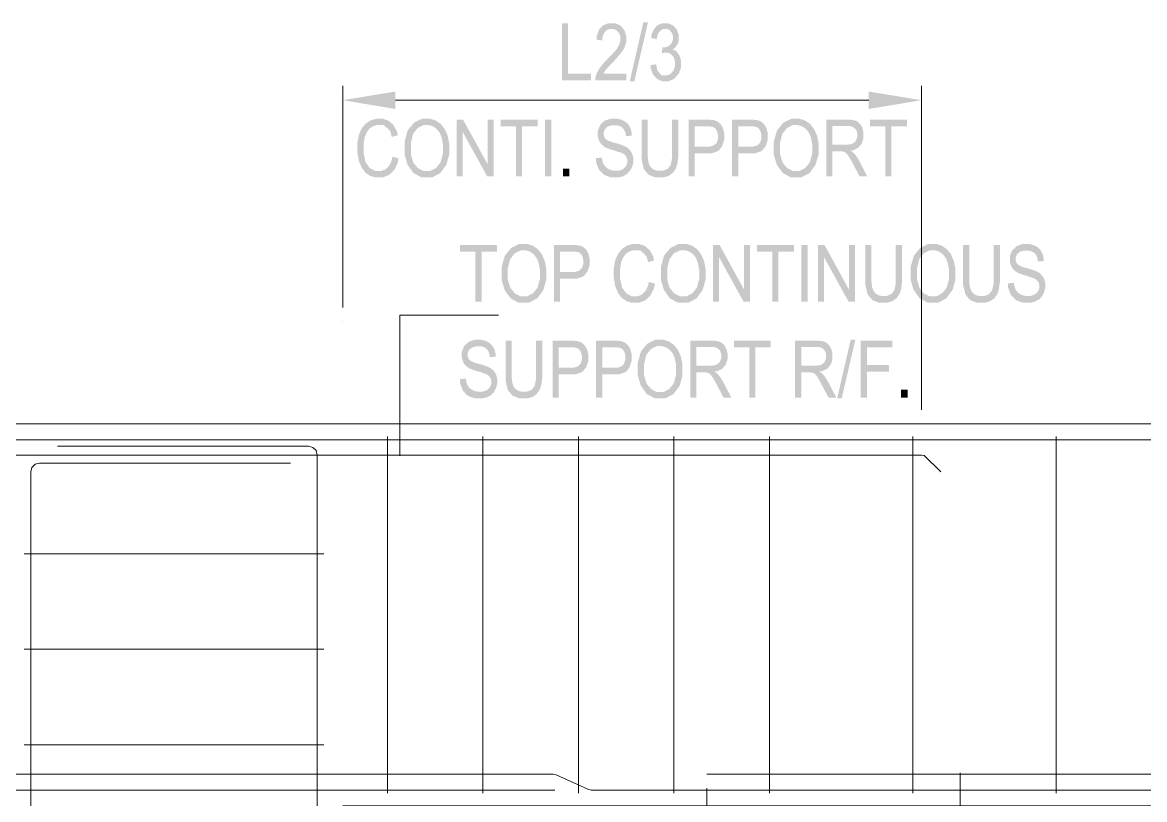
# Model space of a CAD drawing. Header units: millimetres. Extents: x 51.5 to 74.8, y 0.8 to 17.2.
# Drawn here: x 70.633 to 71.887, y 10.468 to 11.337 of the extents above; entities that cross this region are included whole.
import ezdxf

# ---------------------------------------------------------------- set-up
doc = ezdxf.new("R2010")
doc.units = ezdxf.units.MM
doc.layers.add('PDF_Geomertry', color=7, linetype='Continuous')
doc.layers.add('PDF_Solid Fills', color=7, linetype='Continuous')

msp = doc.modelspace()

# ---------------------------------------------------------------- hatches: boundary and pattern name
at = {"layer": 'PDF_Solid Fills', "transparency": 33554559}
for points in [[(71.2357, 11.2724), (71.2357, 11.3361), (71.2425, 11.3361), (71.2425, 11.2799), (71.2683, 11.2799), (71.2683, 11.2724)], [(71.3076, 11.2799), (71.3076, 11.2724), (71.2732, 11.2724), (71.273, 11.2748), (71.2744, 11.2798), (71.2759, 11.2827), (71.2773, 11.2855), (71.2826, 11.2922), (71.2865, 11.2961), (71.2909, 11.3005), (71.2969, 11.3073), (71.2983, 11.3098), (71.2997, 11.3123), (71.3011, 11.3168), (71.3011, 11.319), (71.3011, 11.3213), (71.2995, 11.3254), (71.2982, 11.3269), (71.2968, 11.3284), (71.2933, 11.3299), (71.2912, 11.3299), (71.289, 11.3299), (71.2852, 11.3283), (71.2838, 11.3266), (71.2825, 11.3249), (71.2809, 11.3202), (71.2809, 11.317), (71.2744, 11.3179), (71.2747, 11.3224), (71.2773, 11.3294), (71.2795, 11.3318), (71.2818, 11.334), (71.2877, 11.3363), (71.2913, 11.3363), (71.2954, 11.3363), (71.3013, 11.3336), (71.3034, 11.3309), (71.3055, 11.3283), (71.3076, 11.3222), (71.3076, 11.3187), (71.3076, 11.3156), (71.3059, 11.3098), (71.3044, 11.307), (71.3027, 11.3043), (71.2966, 11.2969), (71.2922, 11.2922), (71.2893, 11.2893), (71.2857, 11.2854), (71.2848, 11.2843), (71.284, 11.2831), (71.2826, 11.2811), (71.282, 11.2799)], [(71.3347, 11.2894), (71.3411, 11.2904), (71.342, 11.2841), (71.347, 11.2779), (71.3512, 11.2779), (71.3533, 11.2779), (71.3572, 11.2797), (71.3587, 11.2815), (71.3604, 11.2834), (71.362, 11.2881), (71.362, 11.2912), (71.362, 11.294), (71.3605, 11.2984), (71.359, 11.3001), (71.3576, 11.3018), (71.354, 11.3034), (71.3518, 11.3034), (71.3509, 11.3034), (71.3486, 11.303), (71.3473, 11.3026), (71.348, 11.3094), (71.349, 11.3094), (71.3513, 11.3094), (71.3552, 11.3108), (71.3568, 11.3123), (71.3582, 11.3137), (71.3597, 11.3176), (71.3597, 11.3199), (71.3597, 11.3223), (71.3584, 11.3258), (71.3572, 11.3272), (71.3559, 11.3286), (71.353, 11.3299), (71.3512, 11.3299), (71.3493, 11.3299), (71.3462, 11.3284), (71.345, 11.327), (71.3437, 11.3256), (71.342, 11.3213), (71.3416, 11.3184), (71.3354, 11.3198), (71.3359, 11.324), (71.3387, 11.3301), (71.3408, 11.3322), (71.3429, 11.3343), (71.348, 11.3363), (71.3511, 11.3363), (71.3543, 11.3363), (71.3595, 11.334), (71.3618, 11.3316), (71.364, 11.3293), (71.3662, 11.3234), (71.3662, 11.3198), (71.3662, 11.3177), (71.3654, 11.3138), (71.3644, 11.3122), (71.3634, 11.3105), (71.3608, 11.3079), (71.3591, 11.3069), (71.3607, 11.3065), (71.3633, 11.3051), (71.3643, 11.3041), (71.3652, 11.3031), (71.3669, 11.3004), (71.3676, 11.2987), (71.3682, 11.297), (71.3688, 11.2933), (71.3688, 11.2913), (71.3688, 11.2869), (71.3662, 11.2798), (71.3636, 11.277), (71.3611, 11.2741), (71.3548, 11.2713), (71.3513, 11.2713), (71.3479, 11.2713), (71.3423, 11.2738), (71.34, 11.2762), (71.3376, 11.2787), (71.335, 11.2852)], [(71.0462, 11.1872), (71.0532, 11.1851), (71.052, 11.1797), (71.048, 11.1718), (71.0451, 11.1691), (71.0422, 11.1665), (71.0352, 11.1638), (71.0311, 11.1638), (71.0275, 11.1638), (71.0213, 11.1656), (71.0187, 11.1673), (71.0162, 11.1691), (71.0119, 11.1748), (71.0102, 11.1787), (71.0087, 11.1826), (71.007, 11.1918), (71.007, 11.1972), (71.007, 11.2023), (71.0087, 11.2112), (71.0102, 11.2148), (71.0119, 11.2186), (71.0163, 11.224), (71.0191, 11.2258), (71.022, 11.2277), (71.0283, 11.2295), (71.0316, 11.2295), (71.0355, 11.2295), (71.0419, 11.2272), (71.0447, 11.2248), (71.0473, 11.2226), (71.0512, 11.2156), (71.0523, 11.2111), (71.0455, 11.2091), (71.0437, 11.2158), (71.0368, 11.2223), (71.0315, 11.2223), (71.029, 11.2223), (71.0244, 11.2211), (71.0225, 11.2197), (71.0205, 11.2184), (71.0175, 11.2143), (71.0163, 11.2113), (71.0152, 11.2086), (71.0141, 11.2015), (71.0141, 11.1972), (71.0141, 11.1906), (71.0163, 11.1808), (71.0187, 11.1776), (71.0209, 11.1743), (71.0272, 11.1711), (71.0309, 11.1711), (71.0338, 11.1711), (71.0387, 11.173), (71.0407, 11.1749), (71.0427, 11.177), (71.0455, 11.1831)], [(71.1182, 11.1649), (71.1182, 11.2284), (71.1252, 11.2284), (71.1527, 11.1786), (71.1527, 11.2284), (71.1593, 11.2284), (71.1593, 11.1649), (71.1522, 11.1649), (71.1248, 11.2147), (71.1248, 11.1649)], [(71.1843, 11.1649), (71.1843, 11.2209), (71.1672, 11.2209), (71.1672, 11.2284), (71.2084, 11.2284), (71.2084, 11.2209), (71.1912, 11.2209), (71.1912, 11.1649)], [(71.2738, 11.1854), (71.2804, 11.1861), (71.2807, 11.1834), (71.2818, 11.1794), (71.2827, 11.1779), (71.2837, 11.1765), (71.2863, 11.1741), (71.288, 11.1731), (71.2897, 11.1723), (71.2936, 11.1713), (71.2957, 11.1713), (71.2988, 11.1713), (71.3036, 11.1729), (71.3052, 11.1744), (71.307, 11.1759), (71.3087, 11.1798), (71.3087, 11.1822), (71.3087, 11.1837), (71.308, 11.1861), (71.3075, 11.1872), (71.3068, 11.1881), (71.305, 11.1899), (71.3037, 11.1906), (71.3025, 11.1913), (71.297, 11.1931), (71.2929, 11.1944), (71.2893, 11.1954), (71.284, 11.1976), (71.2825, 11.1987), (71.2809, 11.1998), (71.2784, 11.2026), (71.2776, 11.2044), (71.2768, 11.2061), (71.2758, 11.2099), (71.2758, 11.212), (71.2758, 11.2159), (71.2783, 11.2222), (71.2808, 11.2247), (71.2833, 11.2272), (71.2901, 11.2295), (71.2943, 11.2295), (71.2972, 11.2295), (71.3023, 11.2284), (71.3044, 11.2273), (71.3066, 11.2261), (71.31, 11.2229), (71.3112, 11.2206), (71.3125, 11.2186), (71.3137, 11.2134), (71.3137, 11.2106), (71.3072, 11.2099), (71.3069, 11.213), (71.3051, 11.2176), (71.3034, 11.2191), (71.3019, 11.2206), (71.2973, 11.2222), (71.2945, 11.2222), (71.2915, 11.2222), (71.287, 11.2208), (71.2855, 11.2195), (71.284, 11.2181), (71.2825, 11.2148), (71.2825, 11.2127), (71.2825, 11.2108), (71.2836, 11.2079), (71.2847, 11.2068), (71.2858, 11.2056), (71.2909, 11.2036), (71.2948, 11.2024), (71.2987, 11.2015), (71.3041, 11.1995), (71.3058, 11.1988), (71.3082, 11.1976), (71.3118, 11.1944), (71.313, 11.1924), (71.3141, 11.1905), (71.3154, 11.1858), (71.3154, 11.183), (71.3154, 11.1802), (71.3141, 11.1752), (71.3127, 11.173), (71.3115, 11.1708), (71.308, 11.1673), (71.3058, 11.1662), (71.3037, 11.1649), (71.2983, 11.1638), (71.2952, 11.1638), (71.2904, 11.1638), (71.2827, 11.1668), (71.2798, 11.1697), (71.2769, 11.1726), (71.274, 11.1804)], [(71.3588, 11.2284), (71.3657, 11.2284), (71.3657, 11.1918), (71.3657, 11.1872), (71.3648, 11.1795), (71.3638, 11.1766), (71.363, 11.1736), (71.3597, 11.169), (71.3573, 11.1672), (71.355, 11.1655), (71.349, 11.1638), (71.3452, 11.1638), (71.3401, 11.1638), (71.3325, 11.1669), (71.3298, 11.1699), (71.3273, 11.173), (71.3247, 11.184), (71.3247, 11.1918), (71.3247, 11.2284), (71.3316, 11.2284), (71.3316, 11.1918), (71.3316, 11.1874), (71.3323, 11.1812), (71.3329, 11.1793), (71.3336, 11.1773), (71.3358, 11.1744), (71.3373, 11.1734), (71.3388, 11.1724), (71.3426, 11.1713), (71.3448, 11.1713), (71.3484, 11.1713), (71.3538, 11.1734), (71.3555, 11.1755), (71.3572, 11.1776), (71.3588, 11.1858), (71.3588, 11.1918)], [(71.597, 11.1649), (71.597, 11.2209), (71.5798, 11.2209), (71.5798, 11.2284), (71.6212, 11.2284), (71.6212, 11.2209), (71.604, 11.2209), (71.604, 11.1649)], [(71.139, 11.0248), (71.139, 11.0809), (71.1218, 11.0809), (71.1218, 11.0884), (71.1632, 11.0884), (71.1632, 11.0809), (71.1459, 11.0809), (71.1459, 11.0248)], [(71.3327, 11.047), (71.3397, 11.0449), (71.3386, 11.0397), (71.3345, 11.0316), (71.3316, 11.029), (71.3287, 11.0263), (71.3218, 11.0237), (71.3176, 11.0237), (71.314, 11.0237), (71.3079, 11.0255), (71.3052, 11.0273), (71.3027, 11.029), (71.2984, 11.0347), (71.2968, 11.0386), (71.2952, 11.0424), (71.2936, 11.0518), (71.2936, 11.057), (71.2936, 11.0623), (71.2952, 11.0712), (71.2968, 11.0748), (71.2984, 11.0784), (71.3029, 11.084), (71.3057, 11.0858), (71.3086, 11.0876), (71.3148, 11.0895), (71.3182, 11.0895), (71.322, 11.0895), (71.3284, 11.0872), (71.3312, 11.0848), (71.3338, 11.0824), (71.3377, 11.0755), (71.3388, 11.0711), (71.332, 11.0691), (71.3302, 11.0756), (71.3233, 11.0823), (71.318, 11.0823), (71.3155, 11.0823), (71.3109, 11.0809), (71.309, 11.0797), (71.307, 11.0783), (71.304, 11.0741), (71.3029, 11.0713), (71.3018, 11.0686), (71.3007, 11.0613), (71.3007, 11.057), (71.3007, 11.0505), (71.3029, 11.0408), (71.3052, 11.0374), (71.3075, 11.0343), (71.3137, 11.0309), (71.3175, 11.0309), (71.3204, 11.0309), (71.3252, 11.0329), (71.3272, 11.0349), (71.3293, 11.0369), (71.332, 11.043)], [(71.4047, 11.0248), (71.4047, 11.0884), (71.4118, 11.0884), (71.4393, 11.0384), (71.4393, 11.0884), (71.4458, 11.0884), (71.4458, 11.0248), (71.4387, 11.0248), (71.4113, 11.0747), (71.4113, 11.0248)], [(71.4708, 11.0248), (71.4708, 11.0809), (71.4537, 11.0809), (71.4537, 11.0884), (71.495, 11.0884), (71.495, 11.0809), (71.4777, 11.0809), (71.4777, 11.0248)], [(71.522, 11.0248), (71.522, 11.0884), (71.5291, 11.0884), (71.5565, 11.0384), (71.5565, 11.0884), (71.5632, 11.0884), (71.5632, 11.0248), (71.5561, 11.0248), (71.5286, 11.0747), (71.5286, 11.0248)], [(71.6088, 11.0884), (71.6158, 11.0884), (71.6158, 11.0516), (71.6158, 11.047), (71.6148, 11.0395), (71.614, 11.0365), (71.613, 11.0336), (71.6098, 11.0288), (71.6075, 11.0272), (71.6051, 11.0255), (71.599, 11.0237), (71.5954, 11.0237), (71.5902, 11.0237), (71.5825, 11.0268), (71.58, 11.0299), (71.5773, 11.033), (71.5748, 11.0438), (71.5748, 11.0516), (71.5748, 11.0884), (71.5816, 11.0884), (71.5816, 11.0518), (71.5816, 11.0474), (71.5823, 11.0412), (71.583, 11.0393), (71.5837, 11.0373), (71.5859, 11.0344), (71.5875, 11.0333), (71.589, 11.0323), (71.5926, 11.0313), (71.5948, 11.0313), (71.5986, 11.0313), (71.6038, 11.0334), (71.6055, 11.0355), (71.6072, 11.0376), (71.6088, 11.0456), (71.6088, 11.0518)], [(71.7182, 11.0884), (71.7251, 11.0884), (71.7251, 11.0516), (71.7251, 11.047), (71.7241, 11.0395), (71.7233, 11.0365), (71.7223, 11.0336), (71.7191, 11.0288), (71.7168, 11.0272), (71.7143, 11.0255), (71.7083, 11.0237), (71.7047, 11.0237), (71.6995, 11.0237), (71.6918, 11.0268), (71.6891, 11.0299), (71.6866, 11.033), (71.684, 11.0438), (71.684, 11.0516), (71.684, 11.0884), (71.6909, 11.0884), (71.6909, 11.0518), (71.6909, 11.0474), (71.6916, 11.0412), (71.6923, 11.0393), (71.693, 11.0373), (71.6951, 11.0344), (71.6966, 11.0333), (71.6982, 11.0323), (71.7019, 11.0313), (71.7041, 11.0313), (71.7079, 11.0313), (71.7132, 11.0334), (71.7148, 11.0355), (71.7165, 11.0376), (71.7182, 11.0456), (71.7182, 11.0518)], [(71.7343, 11.0454), (71.7408, 11.0461), (71.7411, 11.0434), (71.7423, 11.0393), (71.7432, 11.0379), (71.7441, 11.0363), (71.7468, 11.034), (71.7484, 11.0331), (71.7502, 11.0322), (71.754, 11.0313), (71.7562, 11.0313), (71.7593, 11.0313), (71.764, 11.0329), (71.7658, 11.0343), (71.7675, 11.0358), (71.7691, 11.0398), (71.7691, 11.0422), (71.7691, 11.0436), (71.7686, 11.0461), (71.7679, 11.047), (71.7673, 11.0481), (71.7654, 11.0498), (71.7641, 11.0505), (71.7629, 11.0512), (71.7576, 11.053), (71.7534, 11.0543), (71.7497, 11.0554), (71.7444, 11.0576), (71.7429, 11.0587), (71.7413, 11.0598), (71.7388, 11.0626), (71.738, 11.0643), (71.7372, 11.0659), (71.7363, 11.0698), (71.7363, 11.0719), (71.7363, 11.0758), (71.7388, 11.0822), (71.7413, 11.0845), (71.7438, 11.087), (71.7505, 11.0895), (71.7547, 11.0895), (71.7576, 11.0895), (71.7627, 11.0883), (71.765, 11.0872), (71.767, 11.0861), (71.7705, 11.0827), (71.7716, 11.0806), (71.7729, 11.0784), (71.7741, 11.0734), (71.7743, 11.0705), (71.7676, 11.0698), (71.7673, 11.073), (71.7655, 11.0776), (71.7638, 11.0791), (71.7623, 11.0805), (71.7579, 11.082), (71.755, 11.082), (71.752, 11.082), (71.7476, 11.0808), (71.7461, 11.0794), (71.7444, 11.0781), (71.7429, 11.0747), (71.7429, 11.0726), (71.7429, 11.0706), (71.744, 11.0677), (71.7452, 11.0666), (71.7463, 11.0656), (71.7513, 11.0634), (71.7554, 11.0624), (71.7593, 11.0613), (71.7647, 11.0595), (71.7662, 11.0587), (71.7686, 11.0576), (71.7722, 11.0544), (71.7734, 11.0523), (71.7747, 11.0504), (71.7758, 11.0456), (71.7758, 11.0429), (71.7758, 11.0401), (71.7745, 11.0352), (71.7733, 11.0329), (71.772, 11.0306), (71.7686, 11.0273), (71.7663, 11.0261), (71.7641, 11.0249), (71.7588, 11.0237), (71.7557, 11.0237), (71.7509, 11.0237), (71.7432, 11.0266), (71.7402, 11.0295), (71.7375, 11.0324), (71.7344, 11.0404)], [(71.1218, 10.9383), (71.1283, 10.939), (71.1286, 10.9363), (71.1298, 10.9322), (71.1307, 10.9308), (71.1316, 10.9293), (71.1343, 10.9269), (71.1359, 10.9261), (71.1377, 10.9251), (71.1415, 10.9243), (71.1437, 10.9243), (71.1468, 10.9243), (71.1515, 10.9258), (71.1533, 10.9273), (71.155, 10.9288), (71.1566, 10.9327), (71.1566, 10.9351), (71.1566, 10.9365), (71.1561, 10.939), (71.1554, 10.9401), (71.1548, 10.9411), (71.1529, 10.9429), (71.1516, 10.9434), (71.1504, 10.9441), (71.1451, 10.9461), (71.1409, 10.9472), (71.1372, 10.9483), (71.1319, 10.9505), (71.1304, 10.9516), (71.1288, 10.9527), (71.1263, 10.9555), (71.1255, 10.9572), (71.1247, 10.959), (71.1238, 10.9627), (71.1238, 10.9649), (71.1238, 10.9688), (71.1263, 10.9751), (71.1288, 10.9776), (71.1313, 10.9799), (71.138, 10.9824), (71.1422, 10.9824), (71.1451, 10.9824), (71.1502, 10.9813), (71.1525, 10.9801), (71.1545, 10.979), (71.158, 10.9756), (71.1591, 10.9736), (71.1604, 10.9715), (71.1616, 10.9663), (71.1618, 10.9634), (71.1551, 10.9629), (71.1548, 10.9659), (71.153, 10.9705), (71.1513, 10.972), (71.1498, 10.9736), (71.1454, 10.9749), (71.1425, 10.9749), (71.1395, 10.9749), (71.1351, 10.9737), (71.1336, 10.9723), (71.1319, 10.9711), (71.1304, 10.9677), (71.1304, 10.9656), (71.1304, 10.9637), (71.1315, 10.9606), (71.1327, 10.9597), (71.1338, 10.9586), (71.1388, 10.9565), (71.1429, 10.9554), (71.1468, 10.9543), (71.1522, 10.9524), (71.1537, 10.9518), (71.1561, 10.9505), (71.1597, 10.9473), (71.1609, 10.9454), (71.1622, 10.9433), (71.1633, 10.9386), (71.1633, 10.9358), (71.1633, 10.9331), (71.162, 10.9281), (71.1608, 10.9259), (71.1595, 10.9236), (71.1561, 10.9202), (71.1538, 10.919), (71.1516, 10.9179), (71.1463, 10.9168), (71.1432, 10.9168), (71.1384, 10.9168), (71.1307, 10.9195), (71.1277, 10.9224), (71.125, 10.9254), (71.1219, 10.9333)], [(71.2068, 10.9813), (71.2137, 10.9813), (71.2137, 10.9447), (71.2137, 10.9399), (71.2127, 10.9324), (71.2119, 10.9294), (71.2109, 10.9265), (71.2077, 10.9219), (71.2054, 10.9201), (71.203, 10.9184), (71.1969, 10.9168), (71.1933, 10.9168), (71.1882, 10.9168), (71.1804, 10.9198), (71.1779, 10.9229), (71.1752, 10.9259), (71.1727, 10.9368), (71.1727, 10.9447), (71.1727, 10.9813), (71.1795, 10.9813), (71.1795, 10.9447), (71.1795, 10.9404), (71.1802, 10.9341), (71.1809, 10.9322), (71.1816, 10.9302), (71.1838, 10.9273), (71.1854, 10.9263), (71.1869, 10.9252), (71.1905, 10.9243), (71.1927, 10.9243), (71.1965, 10.9243), (71.2018, 10.9263), (71.2034, 10.9284), (71.2051, 10.9305), (71.2068, 10.9386), (71.2068, 10.9447)], [(71.445, 10.9177), (71.445, 10.9738), (71.4279, 10.9738), (71.4279, 10.9813), (71.4691, 10.9813), (71.4691, 10.9738), (71.4519, 10.9738), (71.4519, 10.9177)], [(71.5697, 10.9177), (71.5697, 10.9813), (71.6048, 10.9813), (71.6048, 10.9738), (71.5766, 10.9738), (71.5766, 10.9541), (71.6011, 10.9541), (71.6011, 10.9466), (71.5766, 10.9466), (71.5766, 10.9177)]]:
    msp.add_hatch(color=256, dxfattribs=at).paths.add_polyline_path(points)
h = msp.add_hatch(color=256, dxfattribs=at)
h.paths.add_polyline_path([(71.0598, 11.1958), (71.0598, 11.204), (71.0633, 11.2165), (71.0669, 11.2208), (71.0705, 11.2252), (71.0794, 11.2295), (71.0848, 11.2295), (71.0882, 11.2295), (71.0945, 11.2276), (71.0973, 11.2256), (71.1002, 11.2237), (71.1047, 11.218), (71.1063, 11.2143), (71.108, 11.2106), (71.1097, 11.2018), (71.1097, 11.1966), (71.1097, 11.1895), (71.1065, 11.178), (71.1033, 11.1736), (71.0997, 11.1687), (71.0905, 11.1638), (71.0847, 11.1638), (71.079, 11.1638), (71.0697, 11.1688), (71.0662, 11.1738), (71.063, 11.1784), (71.0598, 11.1894)])
h.paths.add_polyline_path([(71.0669, 11.1958), (71.0669, 11.1898), (71.0694, 11.1808), (71.072, 11.1774), (71.0747, 11.1743), (71.0809, 11.1711), (71.0847, 11.1711), (71.0884, 11.1711), (71.0948, 11.1743), (71.0975, 11.1776), (71.1001, 11.1808), (71.1026, 11.1905), (71.1026, 11.1968), (71.1026, 11.2009), (71.1013, 11.2083), (71.1, 11.2115), (71.099, 11.214), (71.0958, 11.2179), (71.0938, 11.2194), (71.0918, 11.2209), (71.0872, 11.2223), (71.0848, 11.2223), (71.0809, 11.2223), (71.0744, 11.2191), (71.0719, 11.2159), (71.0694, 11.2126), (71.0669, 11.2026)])
h = msp.add_hatch(color=256, dxfattribs=at)
h.paths.add_polyline_path([(71.3773, 11.1649), (71.3773, 11.2284), (71.3969, 11.2284), (71.4004, 11.2284), (71.4055, 11.2279), (71.4072, 11.2273), (71.4094, 11.2265), (71.413, 11.2234), (71.4144, 11.2212), (71.4157, 11.2188), (71.417, 11.2134), (71.417, 11.2102), (71.417, 11.2059), (71.4148, 11.1988), (71.4127, 11.1962), (71.4105, 11.1934), (71.4029, 11.1908), (71.3976, 11.1908), (71.3841, 11.1908), (71.3841, 11.1649)])
h.paths.add_polyline_path([(71.3841, 11.1983), (71.3977, 11.1983), (71.4009, 11.1983), (71.4055, 11.1997), (71.407, 11.2011), (71.4086, 11.2026), (71.41, 11.2069), (71.41, 11.2098), (71.41, 11.2118), (71.4093, 11.2149), (71.4086, 11.2163), (71.4079, 11.2176), (71.4061, 11.2195), (71.405, 11.2199), (71.404, 11.2205), (71.4002, 11.2209), (71.3976, 11.2209), (71.3841, 11.2209)])
h = msp.add_hatch(color=256, dxfattribs=at)
h.paths.add_polyline_path([(71.4258, 11.1649), (71.4258, 11.2284), (71.4455, 11.2284), (71.449, 11.2284), (71.4541, 11.2279), (71.4558, 11.2273), (71.458, 11.2265), (71.4616, 11.2234), (71.4629, 11.2212), (71.4643, 11.2188), (71.4657, 11.2134), (71.4657, 11.2102), (71.4657, 11.2059), (71.4634, 11.1988), (71.4612, 11.1962), (71.459, 11.1934), (71.4515, 11.1908), (71.4461, 11.1908), (71.4327, 11.1908), (71.4327, 11.1649)])
h.paths.add_polyline_path([(71.4327, 11.1983), (71.4462, 11.1983), (71.4494, 11.1983), (71.4541, 11.1997), (71.4557, 11.2011), (71.457, 11.2026), (71.4586, 11.2069), (71.4586, 11.2098), (71.4586, 11.2118), (71.4579, 11.2149), (71.457, 11.2163), (71.4563, 11.2176), (71.4547, 11.2195), (71.4536, 11.2199), (71.4526, 11.2205), (71.4488, 11.2209), (71.4461, 11.2209), (71.4327, 11.2209)])
h = msp.add_hatch(color=256, dxfattribs=at)
h.paths.add_polyline_path([(71.4725, 11.1958), (71.4725, 11.204), (71.4761, 11.2165), (71.4797, 11.2208), (71.4833, 11.2252), (71.4922, 11.2295), (71.4975, 11.2295), (71.5009, 11.2295), (71.5072, 11.2276), (71.5101, 11.2256), (71.5129, 11.2237), (71.5175, 11.218), (71.5191, 11.2143), (71.5208, 11.2106), (71.5225, 11.2018), (71.5225, 11.1966), (71.5225, 11.1895), (71.5191, 11.178), (71.5159, 11.1736), (71.5125, 11.1687), (71.5032, 11.1638), (71.4975, 11.1638), (71.4916, 11.1638), (71.4825, 11.1688), (71.4788, 11.1738), (71.4757, 11.1784), (71.4725, 11.1894)])
h.paths.add_polyline_path([(71.4795, 11.1958), (71.4795, 11.1898), (71.4822, 11.1808), (71.4848, 11.1774), (71.4873, 11.1743), (71.4937, 11.1711), (71.4975, 11.1711), (71.5012, 11.1711), (71.5076, 11.1743), (71.5102, 11.1776), (71.5127, 11.1808), (71.5154, 11.1905), (71.5154, 11.1968), (71.5154, 11.2009), (71.514, 11.2083), (71.5127, 11.2115), (71.5116, 11.214), (71.5086, 11.2179), (71.5065, 11.2194), (71.5044, 11.2209), (71.5, 11.2223), (71.4976, 11.2223), (71.4936, 11.2223), (71.4872, 11.2191), (71.4847, 11.2159), (71.482, 11.2126), (71.4795, 11.2026)])
h = msp.add_hatch(color=256, dxfattribs=at)
h.paths.add_polyline_path([(71.5311, 11.1649), (71.5311, 11.2284), (71.5543, 11.2284), (71.5579, 11.2284), (71.5632, 11.2276), (71.565, 11.2268), (71.5666, 11.2258), (71.5695, 11.2229), (71.5707, 11.2208), (71.5716, 11.2187), (71.5727, 11.2138), (71.5727, 11.2112), (71.5727, 11.2076), (71.5709, 11.2018), (71.569, 11.1995), (71.5672, 11.1973), (71.5618, 11.1944), (71.5582, 11.1938), (71.5595, 11.193), (71.5618, 11.1912), (71.5626, 11.1904), (71.5641, 11.1886), (71.5668, 11.1844), (71.568, 11.1822), (71.577, 11.1649), (71.5684, 11.1649), (71.5615, 11.1781), (71.5594, 11.182), (71.5563, 11.1872), (71.5554, 11.1886), (71.5543, 11.1899), (71.5523, 11.1918), (71.5513, 11.1922), (71.5504, 11.1927), (71.5477, 11.1931), (71.5459, 11.1931), (71.538, 11.1931), (71.538, 11.1649)])
h.paths.add_polyline_path([(71.538, 11.2005), (71.5529, 11.2005), (71.5552, 11.2005), (71.559, 11.2011), (71.5602, 11.2016), (71.5615, 11.2022), (71.5636, 11.2041), (71.5643, 11.2054), (71.565, 11.2066), (71.5658, 11.2095), (71.5658, 11.2112), (71.5658, 11.2136), (71.5643, 11.2173), (71.5629, 11.2187), (71.5615, 11.2201), (71.5573, 11.2215), (71.5545, 11.2215), (71.538, 11.2215)])
h = msp.add_hatch(color=256, dxfattribs=at)
h.paths.add_polyline_path([(71.1683, 11.0558), (71.1683, 11.0638), (71.1718, 11.0763), (71.1754, 11.0808), (71.179, 11.0851), (71.1879, 11.0895), (71.1932, 11.0895), (71.1966, 11.0895), (71.203, 11.0876), (71.2058, 11.0856), (71.2087, 11.0836), (71.2132, 11.078), (71.2148, 11.0743), (71.2165, 11.0705), (71.2182, 11.0616), (71.2182, 11.0565), (71.2182, 11.0495), (71.215, 11.038), (71.2118, 11.0336), (71.2082, 11.0287), (71.1988, 11.0237), (71.1932, 11.0237), (71.1875, 11.0237), (71.1782, 11.0287), (71.1745, 11.0338), (71.1715, 11.0383), (71.1683, 11.0494)])
h.paths.add_polyline_path([(71.1752, 11.0556), (71.1752, 11.0498), (71.1779, 11.0406), (71.1805, 11.0374), (71.1832, 11.0341), (71.1894, 11.0309), (71.1932, 11.0309), (71.1969, 11.0309), (71.2033, 11.0343), (71.2059, 11.0374), (71.2084, 11.0408), (71.2111, 11.0504), (71.2111, 11.0568), (71.2111, 11.0608), (71.2097, 11.0681), (71.2084, 11.0713), (71.2073, 11.0738), (71.2043, 11.0779), (71.2022, 11.0793), (71.2002, 11.0808), (71.1957, 11.0823), (71.1933, 11.0823), (71.1894, 11.0823), (71.1829, 11.079), (71.1804, 11.0758), (71.1779, 11.0726), (71.1752, 11.0624)])
h = msp.add_hatch(color=256, dxfattribs=at)
h.paths.add_polyline_path([(71.2269, 11.0248), (71.2269, 11.0884), (71.2465, 11.0884), (71.25, 11.0884), (71.2551, 11.0877), (71.2568, 11.0872), (71.259, 11.0863), (71.2626, 11.0833), (71.264, 11.0811), (71.2652, 11.0788), (71.2666, 11.0733), (71.2666, 11.0701), (71.2666, 11.0658), (71.2644, 11.0588), (71.2622, 11.0561), (71.2601, 11.0534), (71.2525, 11.0506), (71.247, 11.0506), (71.2337, 11.0506), (71.2337, 11.0248)])
h.paths.add_polyline_path([(71.2337, 11.0581), (71.2472, 11.0581), (71.2504, 11.0581), (71.2551, 11.0597), (71.2566, 11.0611), (71.258, 11.0624), (71.2595, 11.0669), (71.2595, 11.0698), (71.2595, 11.0716), (71.2588, 11.0748), (71.2582, 11.0762), (71.2573, 11.0776), (71.2557, 11.0794), (71.2545, 11.0799), (71.2536, 11.0804), (71.2498, 11.0809), (71.2472, 11.0809), (71.2337, 11.0809)])
h = msp.add_hatch(color=256, dxfattribs=at)
h.paths.add_polyline_path([(71.3463, 11.0558), (71.3463, 11.0638), (71.3498, 11.0763), (71.3534, 11.0808), (71.357, 11.0851), (71.3659, 11.0895), (71.3713, 11.0895), (71.3747, 11.0895), (71.3811, 11.0876), (71.3838, 11.0856), (71.3868, 11.0836), (71.3912, 11.078), (71.3929, 11.0743), (71.3945, 11.0705), (71.3962, 11.0616), (71.3962, 11.0565), (71.3962, 11.0495), (71.393, 11.038), (71.3898, 11.0336), (71.3862, 11.0287), (71.377, 11.0237), (71.3712, 11.0237), (71.3655, 11.0237), (71.3562, 11.0287), (71.3527, 11.0338), (71.3495, 11.0383), (71.3463, 11.0494)])
h.paths.add_polyline_path([(71.3534, 11.0556), (71.3534, 11.0498), (71.3559, 11.0406), (71.3586, 11.0374), (71.3612, 11.0341), (71.3675, 11.0309), (71.3712, 11.0309), (71.375, 11.0309), (71.3813, 11.0343), (71.384, 11.0374), (71.3865, 11.0408), (71.3891, 11.0504), (71.3891, 11.0568), (71.3891, 11.0608), (71.3877, 11.0681), (71.3865, 11.0713), (71.3855, 11.0738), (71.3823, 11.0779), (71.3804, 11.0793), (71.3783, 11.0808), (71.3737, 11.0823), (71.3713, 11.0823), (71.3675, 11.0823), (71.3609, 11.079), (71.3584, 11.0758), (71.3559, 11.0726), (71.3534, 11.0624)])
h = msp.add_hatch(color=256, dxfattribs=at)
h.paths.add_polyline_path([(71.6254, 11.0558), (71.6254, 11.0638), (71.629, 11.0763), (71.6326, 11.0808), (71.6362, 11.0851), (71.6451, 11.0895), (71.6504, 11.0895), (71.6538, 11.0895), (71.6602, 11.0876), (71.663, 11.0856), (71.6658, 11.0836), (71.6704, 11.078), (71.672, 11.0743), (71.6737, 11.0705), (71.6754, 11.0616), (71.6754, 11.0565), (71.6754, 11.0495), (71.6722, 11.038), (71.6688, 11.0336), (71.6654, 11.0287), (71.6561, 11.0237), (71.6504, 11.0237), (71.6447, 11.0237), (71.6354, 11.0287), (71.6318, 11.0338), (71.6286, 11.0383), (71.6254, 11.0494)])
h.paths.add_polyline_path([(71.6325, 11.0556), (71.6325, 11.0498), (71.6351, 11.0406), (71.6377, 11.0374), (71.6402, 11.0341), (71.6466, 11.0309), (71.6504, 11.0309), (71.6541, 11.0309), (71.6605, 11.0343), (71.6632, 11.0374), (71.6657, 11.0408), (71.6683, 11.0504), (71.6683, 11.0568), (71.6683, 11.0608), (71.6669, 11.0681), (71.6657, 11.0713), (71.6645, 11.0738), (71.6615, 11.0779), (71.6594, 11.0793), (71.6575, 11.0808), (71.6529, 11.0823), (71.6505, 11.0823), (71.6466, 11.0823), (71.6401, 11.079), (71.6376, 11.0758), (71.6351, 11.0726), (71.6325, 11.0624)])
h = msp.add_hatch(color=256, dxfattribs=at)
h.paths.add_polyline_path([(71.2252, 10.9177), (71.2252, 10.9813), (71.245, 10.9813), (71.2484, 10.9813), (71.2534, 10.9808), (71.2551, 10.9801), (71.2575, 10.9793), (71.2609, 10.9762), (71.2623, 10.974), (71.2637, 10.9718), (71.2651, 10.9663), (71.2651, 10.963), (71.2651, 10.9587), (71.2629, 10.9518), (71.2607, 10.949), (71.2584, 10.9463), (71.2509, 10.9436), (71.2455, 10.9436), (71.2322, 10.9436), (71.2322, 10.9177)])
h.paths.add_polyline_path([(71.2322, 10.9511), (71.2457, 10.9511), (71.2488, 10.9511), (71.2536, 10.9526), (71.255, 10.954), (71.2565, 10.9555), (71.258, 10.9598), (71.258, 10.9627), (71.258, 10.9645), (71.2572, 10.9679), (71.2565, 10.9691), (71.2558, 10.9705), (71.254, 10.9723), (71.253, 10.9729), (71.2519, 10.9733), (71.2482, 10.9738), (71.2455, 10.9738), (71.2322, 10.9738)])
h = msp.add_hatch(color=256, dxfattribs=at)
h.paths.add_polyline_path([(71.2738, 10.9177), (71.2738, 10.9813), (71.2934, 10.9813), (71.2969, 10.9813), (71.302, 10.9808), (71.3037, 10.9801), (71.3059, 10.9793), (71.3095, 10.9762), (71.3109, 10.974), (71.3122, 10.9718), (71.3136, 10.9663), (71.3136, 10.963), (71.3136, 10.9587), (71.3113, 10.9518), (71.3093, 10.949), (71.307, 10.9463), (71.2994, 10.9436), (71.294, 10.9436), (71.2807, 10.9436), (71.2807, 10.9177)])
h.paths.add_polyline_path([(71.2807, 10.9511), (71.2943, 10.9511), (71.2975, 10.9511), (71.302, 10.9526), (71.3036, 10.954), (71.3051, 10.9555), (71.3065, 10.9598), (71.3065, 10.9627), (71.3065, 10.9645), (71.3058, 10.9679), (71.3051, 10.9691), (71.3044, 10.9705), (71.3026, 10.9723), (71.3015, 10.9729), (71.3005, 10.9733), (71.2968, 10.9738), (71.2941, 10.9738), (71.2807, 10.9738)])
h = msp.add_hatch(color=256, dxfattribs=at)
h.paths.add_polyline_path([(71.3205, 10.9487), (71.3205, 10.9569), (71.324, 10.9694), (71.3276, 10.9737), (71.3312, 10.978), (71.3401, 10.9824), (71.3455, 10.9824), (71.3488, 10.9824), (71.3552, 10.9805), (71.358, 10.9786), (71.3609, 10.9766), (71.3654, 10.9709), (71.367, 10.9672), (71.3687, 10.9634), (71.3704, 10.9547), (71.3704, 10.9495), (71.3704, 10.9424), (71.3672, 10.9309), (71.364, 10.9265), (71.3604, 10.9216), (71.3511, 10.9168), (71.3454, 10.9168), (71.3397, 10.9168), (71.3304, 10.9218), (71.3269, 10.9268), (71.3237, 10.9313), (71.3205, 10.9423)])
h.paths.add_polyline_path([(71.3275, 10.9486), (71.3275, 10.9427), (71.3301, 10.9336), (71.3327, 10.9304), (71.3354, 10.9272), (71.3416, 10.9238), (71.3454, 10.9238), (71.3491, 10.9238), (71.3555, 10.9272), (71.3582, 10.9304), (71.3607, 10.9337), (71.3633, 10.9433), (71.3633, 10.9497), (71.3633, 10.9538), (71.3619, 10.9611), (71.3607, 10.9644), (71.3597, 10.9669), (71.3565, 10.9708), (71.3545, 10.9723), (71.3525, 10.9737), (71.3479, 10.9752), (71.3455, 10.9752), (71.3416, 10.9752), (71.3351, 10.972), (71.3326, 10.9687), (71.3301, 10.9655), (71.3275, 10.9554)])
h = msp.add_hatch(color=256, dxfattribs=at)
h.paths.add_polyline_path([(71.3791, 10.9177), (71.3791, 10.9813), (71.4022, 10.9813), (71.4058, 10.9813), (71.4112, 10.9805), (71.4129, 10.9795), (71.4147, 10.9787), (71.4175, 10.9758), (71.4186, 10.9737), (71.4197, 10.9716), (71.4208, 10.9668), (71.4208, 10.964), (71.4208, 10.9605), (71.4188, 10.9547), (71.417, 10.9523), (71.4151, 10.9501), (71.4097, 10.9473), (71.4061, 10.9468), (71.4076, 10.9458), (71.4098, 10.9441), (71.4105, 10.9431), (71.412, 10.9413), (71.4148, 10.9373), (71.4159, 10.9351), (71.425, 10.9177), (71.4163, 10.9177), (71.4094, 10.9309), (71.4073, 10.9348), (71.4043, 10.9401), (71.4033, 10.9415), (71.4023, 10.9429), (71.4002, 10.9447), (71.3993, 10.9451), (71.3983, 10.9455), (71.3957, 10.9461), (71.3938, 10.9461), (71.3859, 10.9461), (71.3859, 10.9177)])
h.paths.add_polyline_path([(71.3859, 10.9533), (71.4008, 10.9533), (71.4033, 10.9533), (71.4069, 10.954), (71.4082, 10.9545), (71.4095, 10.9551), (71.4115, 10.9569), (71.4122, 10.9581), (71.413, 10.9594), (71.4137, 10.9623), (71.4137, 10.964), (71.4137, 10.9665), (71.4123, 10.9702), (71.4109, 10.9716), (71.4094, 10.973), (71.4052, 10.9744), (71.4025, 10.9744), (71.3859, 10.9744)])
h = msp.add_hatch(color=256, dxfattribs=at)
h.paths.add_polyline_path([(71.4963, 10.9177), (71.4963, 10.9813), (71.5195, 10.9813), (71.5232, 10.9813), (71.5284, 10.9805), (71.5302, 10.9795), (71.5319, 10.9787), (71.5347, 10.9758), (71.5358, 10.9737), (71.5369, 10.9716), (71.538, 10.9668), (71.538, 10.964), (71.538, 10.9605), (71.5362, 10.9547), (71.5343, 10.9523), (71.5325, 10.9501), (71.527, 10.9473), (71.5234, 10.9468), (71.5248, 10.9458), (71.527, 10.9441), (71.5279, 10.9431), (71.5294, 10.9413), (71.532, 10.9373), (71.5333, 10.9351), (71.5423, 10.9177), (71.5337, 10.9177), (71.5266, 10.9309), (71.5247, 10.9348), (71.5216, 10.9401), (71.5207, 10.9415), (71.5195, 10.9429), (71.5176, 10.9447), (71.5166, 10.9451), (71.5157, 10.9455), (71.5129, 10.9461), (71.5112, 10.9461), (71.5033, 10.9461), (71.5033, 10.9177)])
h.paths.add_polyline_path([(71.5033, 10.9533), (71.5182, 10.9533), (71.5205, 10.9533), (71.5243, 10.954), (71.5255, 10.9545), (71.5268, 10.9551), (71.5287, 10.9569), (71.5295, 10.9581), (71.5302, 10.9594), (71.5309, 10.9623), (71.5309, 10.964), (71.5309, 10.9665), (71.5295, 10.9702), (71.5282, 10.9716), (71.5268, 10.973), (71.5226, 10.9744), (71.5198, 10.9744), (71.5033, 10.9744)])

# ---------------------------------------------------------------- linework, layer by layer
at = {"layer": 'PDF_Geomertry', "lineweight": 0}
for points in [[(70.9908, 11.0183), (70.9908, 11.2661)], [(71.6375, 10.9041), (71.6375, 11.2661)], [(71.0495, 11.2502), (71.5786, 11.2502)], [(71.6375, 11.2502), (71.6375, 11.2502)], [(70.9908, 11.0024), (70.9908, 11.0024)], [(71.0547, 10.8526), (71.0547, 11.0099), (71.1648, 11.0099)], [(67.3884, 9.7915), (67.3884, 10.8883), (67.7658, 10.8883), (70.6134, 10.8883), (70.8127, 10.8883), (70.9908, 10.8883), (72.9308, 10.8883)], [(72.9308, 10.4611), (70.9908, 10.4611), (70.9908, 9.7915), (70.8377, 9.7915), (70.82, 9.8404), (70.7843, 9.7426), (70.7665, 9.7915), (70.6134, 9.7915), (70.6134, 10.4611), (67.7658, 10.4611), (67.7658, 9.7915), (67.6127, 9.7915), (67.595, 9.8404), (67.5593, 9.7426), (67.5415, 9.7915), (67.3884, 9.7915), (67.3884, 10.8883), (70.8313, 10.8883), (73.308, 10.8883)], [(71.6375, 10.8883), (71.6375, 10.8883)], [(71.0407, 10.874), (71.0407, 10.4754), (71.0407, 10.4754)], [(71.1473, 10.874), (71.1473, 10.4754)], [(71.2541, 10.874), (71.2541, 10.4754)], [(71.3609, 10.874), (71.3609, 10.4754)], [(71.4677, 10.874), (71.4677, 10.4754)], [(71.6279, 10.874), (71.6279, 10.4754)], [(71.7882, 10.874), (71.7882, 10.4754)], [(73.623, 10.8705), (72.164, 10.8705), (68.9159, 10.8705), (67.4626, 10.8705), (67.4584, 10.8693), (67.4552, 10.8662), (67.4541, 10.8619), (67.4541, 10.6563)], [(70.9623, 9.7915), (70.9623, 10.8534), (70.9609, 10.8584), (70.9573, 10.862), (70.9525, 10.8633), (70.6719, 10.8633)], [(69.7147, 10.8461), (69.7333, 10.8529), (69.7362, 10.8534), (71.6375, 10.8534), (71.6404, 10.8529), (71.659, 10.8348)], [(70.9323, 10.8445), (70.6519, 10.8445), (70.6469, 10.8431), (70.6433, 10.8395), (70.642, 10.8347), (70.6418, 9.7915)], [(70.6348, 10.7431), (70.9694, 10.7431)], [(70.6348, 10.6363), (70.9694, 10.6363)], [(67.4541, 10.6034), (67.4541, 10.4874), (67.4552, 10.4831), (67.4584, 10.4801), (67.4626, 10.4788), (71.2277, 10.4788)], [(70.6348, 10.5295), (70.9694, 10.5295)], [(71.6808, 10.498), (71.6808, 10.3024), (71.8713, 10.3024)], [(70.528, 10.4966), (71.2258, 10.4966), (71.2294, 10.4959), (71.2648, 10.4797), (71.2684, 10.4788), (73.5216, 10.4788)], [(72.5237, 10.4966), (72.5237, 10.4966), (71.3977, 10.4966), (71.3977, 10.4966)], [(71.3977, 10.4808), (71.3977, 10.2909)]]:
    msp.add_lwpolyline(points, dxfattribs=at)
at = {"layer": 'PDF_Solid Fills', "transparency": 33554559}
for points in [[(71.3115, 11.2713), (71.3266, 11.3372), (71.3166, 11.2713), (71.3318, 11.3372)], [(71.0495, 11.2599), (71.0495, 11.2404), (70.9908, 11.2502)], [(71.5786, 11.2404), (71.5786, 11.2599), (71.6375, 11.2502)], [(71.2168, 11.1649), (71.2168, 11.2284), (71.2237, 11.1649), (71.2237, 11.2284)], [(71.2368, 11.1649), (71.2368, 11.1738), (71.2441, 11.1649), (71.2441, 11.1738)], [(71.5033, 11.0248), (71.5033, 11.0884), (71.5102, 11.0248), (71.5102, 11.0884)], [(71.5433, 10.9168), (71.5584, 10.9824), (71.5484, 10.9168), (71.5636, 10.9824)], [(71.6148, 10.9177), (71.6148, 10.9266), (71.6222, 10.9177), (71.6222, 10.9266)], [(71.0544, 10.8529), (71.0544, 10.8529), (71.0548, 10.8524), (71.055, 10.8524)], [(71.6811, 10.4977), (71.6811, 10.4977), (71.6807, 10.4981), (71.6805, 10.4981)]]:
    msp.add_solid(points, dxfattribs=at)

doc.saveas('drawing.dxf')
